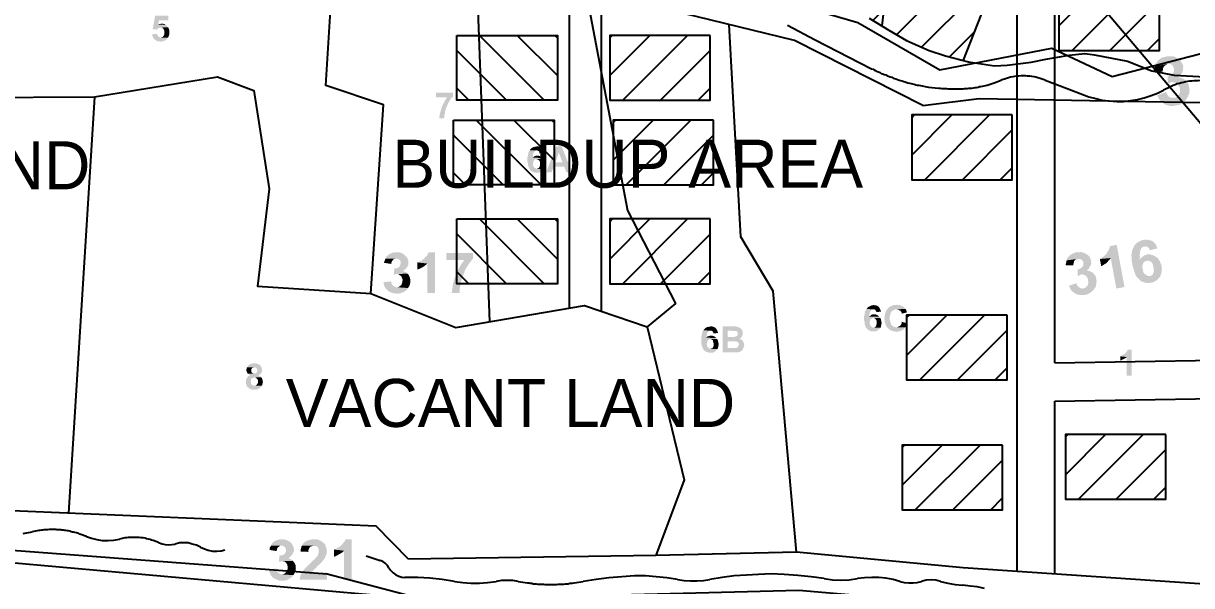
# Model space of a CAD drawing. Header units: metres. Extents: x 297 to 3998, y 336 to 1712.
# Drawn here: x 3058.2 to 3277.2, y 964.4 to 1069.8 of the extents above; entities that cross this region are included whole.
import ezdxf

# ---------------------------------------------------------------- set-up
doc = ezdxf.new("R2010")
doc.units = ezdxf.units.M
doc.header["$MEASUREMENT"] = 0
doc.styles.get("Standard").update_dxf_attribs({"font": 'CENSCBK.TTF'})
pattern_1 = [(45, (-2513.5867, 677.9554), (-3.535534, 3.535534), [])]

msp = doc.modelspace()

# ---------------------------------------------------------------- hatches: boundary and pattern name
h = msp.add_hatch()
h.set_pattern_fill('ANSI31', color=2, scale=40, style=0)
h.set_pattern_definition(pattern_1)
h.paths.add_polyline_path([(3224.513, 1115.322), (3208.656, 1134.082), (3213.048, 1072.665), (3213.814, 1072.32), (3216.753, 1070.795), (3219.13, 1069.319)])
h = msp.add_hatch()
h.set_pattern_fill('ANSI31', color=2, scale=40, style=0)
h.set_pattern_definition(pattern_1)
h.paths.add_polyline_path([(3239.17, 1097.982), (3224.513, 1115.322), (3219.13, 1069.319), (3220.421, 1068.517), (3223.733, 1066.568), (3228.015, 1064.699), (3231.057, 1063.685), (3234.343, 1062.871), (3240.452, 1078.41)])
h = msp.add_hatch()
h.set_pattern_fill('ANSI31', color=2, scale=40, angle=360, style=0)
h.set_pattern_definition([(45, (-2603.3025, 368.49), (-3.535534, 3.535534), [])])
h.paths.add_polyline_path([(3252.317, 1076.835), (3252.317, 1064.695), (3271.165, 1064.695), (3271.165, 1076.835)])
at = {"linetype": 'Continuous'}
for points in [[(3085.347, 1071.247), (3082.874, 1071.247), (3082.438, 1068.702), (3083.165, 1068.629), (3083.383, 1068.774), (3083.529, 1068.92), (3083.674, 1068.92), (3083.892, 1068.992), (3085.347, 1069.065), (3085.201, 1069.138), (3085.129, 1069.283), (3085.056, 1069.356), (3084.983, 1069.429), (3084.838, 1069.502), (3083.456, 1069.574), (3083.602, 1070.374), (3085.347, 1070.374)], [(3084.111, 1069.72), (3083.965, 1069.72), (3083.747, 1069.647), (3083.602, 1069.647), (3083.456, 1069.574), (3084.838, 1069.502), (3084.765, 1069.574), (3084.62, 1069.647), (3084.474, 1069.647), (3084.401, 1069.72), (3084.256, 1069.72)], [(3085.347, 1069.065), (3083.892, 1068.992), (3083.965, 1068.992), (3084.256, 1068.92), (3084.474, 1068.702), (3084.62, 1068.411), (3084.62, 1068.12), (3084.62, 1067.756), (3084.474, 1067.465), (3084.329, 1067.247), (3084.038, 1067.174), (3083.892, 1067.102), (3085.274, 1067.102), (3085.347, 1067.174), (3085.42, 1067.393), (3085.492, 1067.611), (3085.565, 1067.829), (3085.565, 1068.047), (3085.565, 1068.265), (3085.565, 1068.483), (3085.492, 1068.629), (3085.42, 1068.847), (3085.347, 1068.992)], [(3083.238, 1067.829), (3082.365, 1067.756), (3082.365, 1067.683), (3082.365, 1067.393), (3082.511, 1067.174), (3082.583, 1066.956), (3082.729, 1066.811), (3082.947, 1066.665), (3083.092, 1066.593), (3083.311, 1066.447), (3083.529, 1066.447), (3083.82, 1066.374), (3084.038, 1066.374), (3084.256, 1066.447), (3084.474, 1066.447), (3084.692, 1066.593), (3084.911, 1066.665), (3085.056, 1066.811), (3085.201, 1067.029), (3085.274, 1067.102), (3083.892, 1067.102), (3083.747, 1067.174), (3083.529, 1067.247), (3083.456, 1067.393), (3083.311, 1067.538), (3083.238, 1067.683)], [(3272.507, 1063.644), (3272.334, 1063.514), (3272.049, 1063.461), (3271.763, 1063.409), (3271.4, 1063.243), (3271.149, 1063), (3270.881, 1062.852), (3270.744, 1062.532), (3270.493, 1062.289), (3270.355, 1061.968), (3270.295, 1061.76), (3272.675, 1062.199), (3272.978, 1062.156), (3273.169, 1062.191), (3273.602, 1061.976), (3273.768, 1061.612), (3273.933, 1061.249), (3273.908, 1060.851), (3273.693, 1060.417), (3273.442, 1060.174), (3273.174, 1060.026), (3272.984, 1059.991), (3272.698, 1059.939), (3272.771, 1058.475), (3273.039, 1058.623), (3273.497, 1058.806), (3275.877, 1059.245), (3275.652, 1059.4), (3275.444, 1059.46), (3274.915, 1059.658), (3274.63, 1059.606), (3274.725, 1059.623), (3275.053, 1059.979), (3275.286, 1060.317), (3275.424, 1060.638), (3275.562, 1060.959), (3275.604, 1061.262), (3275.629, 1061.66), (3275.577, 1061.946), (3275.429, 1062.214), (3275.263, 1062.577), (3275.116, 1062.845), (3274.777, 1063.078), (3274.552, 1063.233), (3274.214, 1063.466), (3273.798, 1063.587), (3273.399, 1063.612), (3273.001, 1063.637), (3272.81, 1063.602)], [(3270.295, 1061.76), (3270.235, 1061.552), (3270.192, 1061.249), (3270.132, 1061.041), (3270.185, 1060.755), (3271.761, 1060.75), (3271.803, 1061.054), (3271.846, 1061.357), (3271.984, 1061.677), (3272.234, 1061.92), (3272.502, 1062.068), (3272.675, 1062.199)], [(3275.877, 1059.245), (3273.497, 1058.806), (3273.8, 1058.764), (3274.008, 1058.704), (3274.216, 1058.643), (3274.329, 1058.566), (3274.555, 1058.41), (3274.702, 1058.142), (3274.963, 1057.797), (3275.051, 1057.321), (3275.008, 1057.017), (3275.043, 1056.827), (3274.888, 1056.601), (3274.828, 1056.394), (3274.577, 1056.15), (3274.404, 1056.02), (3274.231, 1055.89), (3273.946, 1055.837), (3276.552, 1056.121), (3276.612, 1056.328), (3276.749, 1056.649), (3276.774, 1057.048), (3276.817, 1057.351), (3276.747, 1057.732), (3276.694, 1058.017), (3276.624, 1058.398), (3276.381, 1058.649), (3276.233, 1058.917), (3276.008, 1059.072)], [(3138.725, 1056.775), (3135.525, 1056.775), (3135.525, 1055.902), (3137.634, 1055.902), (3137.561, 1055.83), (3137.416, 1055.612), (3137.271, 1055.393), (3137.125, 1055.175), (3137.052, 1054.957), (3136.907, 1054.739), (3136.834, 1054.521), (3136.689, 1054.303), (3136.616, 1054.084), (3136.543, 1053.794), (3136.471, 1053.575), (3136.398, 1053.284), (3136.325, 1053.066), (3136.252, 1052.848), (3136.252, 1052.557), (3136.18, 1052.339), (3136.18, 1052.121), (3136.18, 1051.975), (3137.052, 1051.975), (3137.052, 1052.048), (3137.125, 1052.339), (3137.125, 1052.63), (3137.198, 1052.848), (3137.198, 1053.139), (3137.271, 1053.43), (3137.343, 1053.648), (3137.416, 1053.939), (3137.561, 1054.157), (3137.634, 1054.448), (3137.78, 1054.666), (3137.852, 1054.884), (3137.998, 1055.103), (3138.143, 1055.393), (3138.289, 1055.612), (3138.434, 1055.83), (3138.652, 1055.975), (3138.725, 1056.048)], [(3272.463, 1056.942), (3270.801, 1056.341), (3270.819, 1056.245), (3271.002, 1055.787), (3271.28, 1055.346), (3271.618, 1055.113), (3271.974, 1054.785), (3272.312, 1054.552), (3272.728, 1054.432), (3273.144, 1054.311), (3273.543, 1054.286), (3274.019, 1054.374), (3274.399, 1054.444), (3274.875, 1054.532), (3275.239, 1054.697), (3275.584, 1054.958), (3275.93, 1055.219), (3276.163, 1055.557), (3276.396, 1055.895), (3276.552, 1056.121), (3273.946, 1055.837), (3273.547, 1055.862), (3273.244, 1055.905), (3272.924, 1056.043), (3272.663, 1056.388), (3272.515, 1056.656)], [(3153.124, 1046.012), (3153.051, 1045.94), (3152.979, 1045.867), (3152.833, 1045.503), (3152.833, 1045.358), (3152.76, 1045.14), (3152.76, 1044.921), (3152.688, 1044.703), (3152.688, 1044.485), (3152.688, 1044.267), (3152.688, 1044.049), (3152.688, 1043.831), (3152.76, 1043.612), (3152.76, 1043.394), (3152.833, 1043.176), (3152.833, 1043.031), (3152.979, 1042.74), (3153.051, 1042.594), (3153.051, 1042.522), (3153.269, 1042.231), (3153.56, 1042.013), (3153.924, 1041.867), (3154.288, 1041.794), (3154.651, 1041.794), (3155.015, 1041.867), (3155.306, 1042.085), (3155.597, 1042.303), (3155.669, 1042.449), (3155.742, 1042.522), (3154.433, 1042.522), (3154.142, 1042.667), (3153.924, 1042.812), (3153.779, 1043.103), (3153.706, 1043.467), (3153.779, 1043.758), (3153.851, 1044.049), (3154.069, 1044.267), (3154.36, 1044.34), (3155.669, 1044.412), (3155.597, 1044.485), (3155.524, 1044.558), (3153.706, 1044.631), (3153.706, 1044.703), (3153.706, 1045.067), (3153.779, 1045.43), (3153.997, 1045.794), (3154.142, 1045.867), (3154.288, 1045.94), (3154.433, 1046.012)], [(3154.506, 1046.739), (3154.433, 1046.739), (3154.069, 1046.667), (3153.779, 1046.594), (3153.415, 1046.376), (3153.197, 1046.158), (3153.124, 1046.012), (3154.433, 1046.012), (3154.651, 1045.94), (3154.724, 1045.867), (3154.869, 1045.794), (3154.942, 1045.576), (3154.942, 1045.43), (3155.815, 1045.503), (3155.815, 1045.649), (3155.669, 1046.012), (3155.451, 1046.376), (3155.16, 1046.594), (3154.942, 1046.667), (3154.797, 1046.739), (3154.578, 1046.739)], [(3154.506, 1044.994), (3154.433, 1044.994), (3154.288, 1044.994), (3154.069, 1044.921), (3153.924, 1044.849), (3153.779, 1044.703), (3153.706, 1044.631), (3155.524, 1044.558), (3155.451, 1044.631), (3155.306, 1044.776), (3155.16, 1044.849), (3155.015, 1044.921), (3154.797, 1044.994), (3154.651, 1044.994)], [(3159.087, 1046.739), (3158.069, 1046.739), (3156.178, 1041.867), (3157.196, 1041.867), (3157.633, 1042.958), (3159.596, 1042.958), (3157.924, 1043.758), (3158.578, 1045.576)], [(3159.087, 1046.739), (3158.578, 1045.576), (3159.233, 1043.758), (3157.924, 1043.758), (3159.596, 1042.958), (3159.96, 1041.867), (3161.051, 1041.867)], [(3155.669, 1044.412), (3154.36, 1044.34), (3154.433, 1044.34), (3154.651, 1044.267), (3154.869, 1044.121), (3155.015, 1043.831), (3155.015, 1043.54), (3155.015, 1043.176), (3154.942, 1042.885), (3154.797, 1042.667), (3154.578, 1042.594), (3154.433, 1042.522), (3155.742, 1042.522), (3155.815, 1042.667), (3155.887, 1043.031), (3155.96, 1043.394), (3155.887, 1043.758), (3155.815, 1044.121), (3155.742, 1044.267)], [(3263.158, 1028.28), (3261.921, 1028.052), (3261.843, 1027.939), (3261.8, 1027.636), (3261.663, 1027.316), (3261.43, 1026.977), (3261.292, 1026.657), (3261.041, 1026.414), (3260.791, 1026.17), (3260.445, 1025.91), (3260.177, 1025.762), (3260.004, 1025.632), (3262.039, 1025.81), (3263.091, 1020.097), (3264.614, 1020.378)], [(3266.225, 1027.664), (3266.165, 1027.456), (3266.087, 1027.343), (3266.027, 1027.135), (3265.985, 1026.832), (3265.942, 1026.529), (3265.917, 1026.131), (3265.97, 1025.845), (3265.945, 1025.447), (3266.015, 1025.066), (3266.067, 1024.78), (3266.138, 1024.399), (3266.208, 1024.019), (3266.373, 1023.655), (3266.426, 1023.37), (3266.591, 1023.006), (3266.644, 1022.721), (3266.792, 1022.453), (3266.922, 1022.28), (3267.052, 1022.107), (3267.165, 1022.029), (3267.408, 1021.779), (3267.651, 1021.528), (3267.876, 1021.373), (3268.18, 1021.33), (3268.5, 1021.192), (3268.804, 1021.15), (3269.107, 1021.107), (3269.392, 1021.16), (3269.678, 1021.213), (3269.964, 1021.265), (3270.232, 1021.413), (3270.5, 1021.561), (3270.768, 1021.709), (3270.923, 1021.934), (3271.174, 1022.177), (3271.329, 1022.403), (3271.389, 1022.611), (3271.449, 1022.819), (3269.355, 1022.433), (3268.956, 1022.458), (3268.618, 1022.691), (3268.28, 1022.924), (3268.114, 1023.287), (3268.062, 1023.573), (3268.027, 1023.763), (3267.939, 1024.239), (3268.059, 1024.655), (3268.197, 1024.976), (3268.543, 1025.236), (3268.828, 1025.289), (3270.905, 1025.77), (3270.68, 1025.925), (3270.567, 1026.003), (3267.503, 1025.537), (3267.468, 1025.727), (3267.51, 1026.031), (3267.458, 1026.316), (3267.5, 1026.619), (3267.543, 1026.922), (3267.586, 1027.226), (3267.723, 1027.546), (3267.879, 1027.772), (3268.147, 1027.92), (3268.337, 1027.955)], [(3268.204, 1029.21), (3268.109, 1029.192), (3267.823, 1029.14), (3267.555, 1028.992), (3267.287, 1028.844), (3267.019, 1028.696), (3266.846, 1028.566), (3266.596, 1028.323), (3266.441, 1028.097), (3266.303, 1027.777), (3266.225, 1027.664), (3268.337, 1027.955), (3268.528, 1027.99), (3268.831, 1027.947), (3269.056, 1027.792), (3269.169, 1027.714), (3269.317, 1027.446), (3269.352, 1027.256), (3270.762, 1027.614), (3270.727, 1027.805), (3270.562, 1028.168), (3270.414, 1028.436), (3270.171, 1028.686), (3269.928, 1028.937), (3269.607, 1029.075), (3269.399, 1029.135), (3268.984, 1029.255), (3268.698, 1029.203), (3268.49, 1029.263)], [(3126.071, 1025.723), (3125.926, 1025.359), (3125.853, 1025.141), (3125.78, 1024.923), (3127.162, 1024.705), (3127.162, 1024.923), (3127.308, 1025.214), (3127.453, 1025.432), (3127.599, 1025.577), (3127.889, 1025.723), (3128.108, 1025.723)], [(3128.18, 1026.886), (3128.035, 1026.886), (3127.744, 1026.886), (3127.453, 1026.814), (3127.162, 1026.741), (3126.944, 1026.595), (3126.726, 1026.523), (3126.508, 1026.305), (3126.29, 1026.159), (3126.144, 1025.868), (3126.071, 1025.723), (3128.108, 1025.723), (3128.326, 1025.65), (3128.471, 1025.65), (3128.762, 1025.432), (3128.908, 1025.141), (3128.908, 1024.85), (3128.835, 1024.486), (3128.689, 1024.196), (3128.544, 1024.123), (3128.398, 1023.977), (3128.18, 1023.905), (3127.962, 1023.905), (3127.744, 1023.905), (3127.599, 1022.668), (3127.817, 1022.741), (3128.035, 1022.814), (3128.253, 1022.814), (3130.217, 1022.887), (3130.071, 1023.032), (3129.707, 1023.25), (3129.489, 1023.323), (3129.271, 1023.323), (3129.344, 1023.396), (3129.635, 1023.614), (3129.926, 1023.832), (3130.071, 1024.05), (3130.217, 1024.268), (3130.362, 1024.559), (3130.362, 1024.85), (3130.362, 1025.068), (3130.362, 1025.359), (3130.217, 1025.65), (3130.144, 1025.868), (3129.926, 1026.086), (3129.707, 1026.305), (3129.489, 1026.523), (3129.198, 1026.668), (3128.908, 1026.814), (3128.617, 1026.886), (3128.326, 1026.886)], [(3135.38, 1026.886), (3134.144, 1026.886), (3134.144, 1026.814), (3133.998, 1026.523), (3133.853, 1026.232), (3133.562, 1026.014), (3133.344, 1025.723), (3133.053, 1025.505), (3132.762, 1025.286), (3132.471, 1025.141), (3132.18, 1025.068), (3132.035, 1024.996), (3133.925, 1024.777), (3133.925, 1019.25), (3135.38, 1019.25)], [(3142.507, 1026.741), (3137.489, 1026.741), (3137.489, 1025.432), (3140.834, 1025.432), (3140.689, 1025.214), (3140.47, 1024.923), (3140.252, 1024.632), (3140.034, 1024.268), (3139.889, 1023.905), (3139.67, 1023.614), (3139.525, 1023.25), (3139.38, 1022.887), (3139.234, 1022.523), (3139.089, 1022.159), (3138.943, 1021.796), (3138.87, 1021.432), (3138.725, 1020.996), (3138.652, 1020.632), (3138.652, 1020.269), (3138.58, 1019.905), (3138.507, 1019.469), (3138.507, 1019.25), (3139.961, 1019.25), (3139.961, 1019.469), (3139.961, 1019.832), (3140.034, 1020.269), (3140.107, 1020.705), (3140.179, 1021.069), (3140.252, 1021.505), (3140.398, 1021.941), (3140.543, 1022.305), (3140.689, 1022.741), (3140.834, 1023.105), (3140.979, 1023.541), (3141.198, 1023.905), (3141.416, 1024.268), (3141.634, 1024.632), (3141.852, 1024.923), (3142.143, 1025.286), (3142.361, 1025.577), (3142.507, 1025.723)], [(3253.753, 1025.366), (3253.71, 1025.063), (3253.59, 1024.647), (3253.625, 1024.456), (3255.011, 1024.416), (3255.053, 1024.72), (3255.113, 1024.927), (3255.156, 1025.231), (3255.407, 1025.474), (3255.579, 1025.604), (3255.865, 1025.657)], [(3255.637, 1026.894), (3255.542, 1026.877), (3255.256, 1026.824), (3254.988, 1026.676), (3254.72, 1026.528), (3254.452, 1026.381), (3254.279, 1026.25), (3254.124, 1026.025), (3253.873, 1025.782), (3253.831, 1025.479), (3253.753, 1025.366), (3255.865, 1025.657), (3256.263, 1025.632), (3256.584, 1025.494), (3256.827, 1025.243), (3256.897, 1024.862), (3256.872, 1024.464), (3256.735, 1024.143), (3256.389, 1023.883), (3256.025, 1023.717), (3255.835, 1023.682), (3255.873, 1022.41), (3255.968, 1022.427), (3256.141, 1022.557), (3256.314, 1022.688), (3256.504, 1022.723), (3258.599, 1023.109), (3258.165, 1023.324), (3257.957, 1023.384), (3257.541, 1023.504), (3257.714, 1023.635), (3257.965, 1023.878), (3258.102, 1024.199), (3258.258, 1024.424), (3258.396, 1024.745), (3258.343, 1025.03), (3258.386, 1025.334), (3258.255, 1025.506), (3258.203, 1025.792), (3258.055, 1026.06), (3257.812, 1026.311), (3257.586, 1026.466), (3257.361, 1026.621), (3257.04, 1026.759), (3256.719, 1026.897), (3256.416, 1026.939), (3256.131, 1026.887), (3255.923, 1026.947)], [(3260.004, 1025.632), (3260.25, 1024.299), (3260.345, 1024.316), (3260.786, 1024.595), (3261.227, 1024.873), (3261.555, 1025.228), (3261.883, 1025.584), (3262.039, 1025.81)], [(3268.808, 1026.467), (3268.713, 1026.449), (3268.35, 1026.284), (3268.082, 1026.136), (3267.909, 1026.005), (3267.658, 1025.762), (3267.503, 1025.537), (3270.567, 1026.003), (3270.229, 1026.236), (3270.021, 1026.296), (3269.908, 1026.374), (3269.605, 1026.416), (3269.492, 1026.494), (3268.999, 1026.502)], [(3270.905, 1025.77), (3268.828, 1025.289), (3269.019, 1025.324), (3269.227, 1025.264), (3269.547, 1025.126), (3269.79, 1024.876), (3269.938, 1024.608), (3269.991, 1024.322), (3270.061, 1023.941), (3270.131, 1023.56), (3270.089, 1023.257), (3269.968, 1022.841), (3269.813, 1022.616), (3269.545, 1022.468), (3269.355, 1022.433), (3271.449, 1022.819), (3271.527, 1022.931), (3271.569, 1023.235), (3271.595, 1023.633), (3271.637, 1023.936), (3271.584, 1024.222), (3271.514, 1024.603), (3271.366, 1024.871), (3271.314, 1025.156), (3271.071, 1025.407), (3271.036, 1025.597)], [(3130.217, 1022.887), (3128.253, 1022.814), (3128.398, 1022.814), (3128.617, 1022.741), (3128.762, 1022.596), (3129.053, 1022.378), (3129.126, 1022.159), (3129.198, 1022.014), (3129.271, 1021.796), (3129.271, 1021.578), (3129.198, 1021.359), (3129.198, 1021.214), (3129.126, 1020.996), (3129.053, 1020.778), (3128.762, 1020.559), (3128.617, 1020.414), (3128.398, 1020.341), (3128.18, 1020.341), (3130.289, 1020.196), (3130.435, 1020.414), (3130.58, 1020.632), (3130.653, 1020.923), (3130.726, 1021.214), (3130.726, 1021.505), (3130.726, 1021.796), (3130.653, 1022.087), (3130.58, 1022.305), (3130.435, 1022.596), (3130.362, 1022.741)], [(3132.035, 1024.996), (3132.035, 1023.614), (3132.107, 1023.687), (3132.325, 1023.759), (3132.544, 1023.832), (3132.762, 1023.977), (3132.98, 1024.05), (3133.198, 1024.196), (3133.416, 1024.341), (3133.562, 1024.486), (3133.78, 1024.632), (3133.925, 1024.777)], [(3258.599, 1023.109), (3256.504, 1022.723), (3256.694, 1022.758), (3257.11, 1022.638), (3257.449, 1022.405), (3257.709, 1022.059), (3257.779, 1021.678), (3257.867, 1021.202), (3257.747, 1020.786), (3257.514, 1020.448), (3257.168, 1020.187), (3256.978, 1020.152), (3259.203, 1020.365), (3259.263, 1020.573), (3259.305, 1020.876), (3259.348, 1021.18), (3259.39, 1021.483), (3259.338, 1021.768), (3259.285, 1022.054), (3259.233, 1022.34), (3259.085, 1022.608), (3258.842, 1022.858), (3258.711, 1023.031)], [(3127.089, 1021.432), (3125.708, 1021.287), (3125.708, 1021.141), (3125.78, 1020.778), (3125.926, 1020.414), (3126.144, 1020.123), (3126.362, 1019.832), (3126.653, 1019.614), (3126.944, 1019.396), (3127.308, 1019.323), (3127.599, 1019.178), (3127.962, 1019.178), (3128.326, 1019.105), (3128.689, 1019.178), (3128.98, 1019.25), (3129.344, 1019.396), (3129.635, 1019.541), (3129.926, 1019.76), (3130.217, 1020.05), (3130.289, 1020.196), (3128.18, 1020.341), (3127.889, 1020.414), (3127.599, 1020.559), (3127.38, 1020.778), (3127.235, 1020.996), (3127.162, 1021.214)], [(3255.625, 1021.084), (3254.232, 1020.631), (3254.249, 1020.535), (3254.415, 1020.172), (3254.58, 1019.809), (3254.823, 1019.558), (3255.161, 1019.325), (3255.5, 1019.092), (3255.82, 1018.954), (3256.123, 1018.912), (3256.522, 1018.887), (3256.92, 1018.862), (3257.301, 1018.932), (3257.682, 1019.002), (3257.95, 1019.15), (3258.296, 1019.411), (3258.564, 1019.558), (3258.892, 1019.914), (3259.03, 1020.235), (3259.203, 1020.365), (3256.978, 1020.152), (3256.597, 1020.082), (3256.276, 1020.22), (3256.051, 1020.375), (3255.808, 1020.626), (3255.66, 1020.894)], [(3217.629, 1016.996), (3217.556, 1016.996), (3217.192, 1016.923), (3216.901, 1016.778), (3216.538, 1016.632), (3216.32, 1016.342), (3216.247, 1016.269), (3217.556, 1016.196), (3217.701, 1016.196), (3217.847, 1016.123), (3217.992, 1015.978), (3218.065, 1015.832), (3218.065, 1015.687), (3218.938, 1015.76), (3218.938, 1015.905), (3218.792, 1016.269), (3218.574, 1016.632), (3218.283, 1016.851), (3218.065, 1016.923), (3217.92, 1016.923), (3217.701, 1016.996)], [(3221.919, 1017.069), (3221.774, 1016.996), (3221.628, 1016.996), (3221.265, 1016.996), (3221.047, 1016.851), (3220.756, 1016.778), (3220.538, 1016.632), (3220.319, 1016.487), (3220.174, 1016.269), (3220.028, 1016.051), (3219.883, 1015.832), (3219.81, 1015.542), (3219.738, 1015.323), (3219.665, 1015.033), (3219.665, 1014.742), (3219.592, 1014.523), (3219.665, 1014.233), (3219.665, 1013.942), (3219.738, 1013.651), (3219.738, 1013.505), (3219.81, 1013.433), (3219.883, 1013.142), (3220.028, 1012.924), (3220.247, 1012.705), (3220.392, 1012.56), (3220.61, 1012.342), (3220.828, 1012.269), (3221.119, 1012.124), (3221.41, 1012.051), (3221.628, 1012.051), (3221.919, 1011.978), (3222.21, 1012.051), (3222.428, 1012.051), (3222.719, 1012.196), (3222.937, 1012.269), (3223.156, 1012.415), (3223.374, 1012.633), (3223.446, 1012.705), (3223.519, 1012.851), (3221.847, 1012.851), (3221.774, 1012.851), (3221.483, 1012.924), (3221.265, 1012.996), (3221.047, 1013.142), (3220.901, 1013.287), (3220.828, 1013.505), (3220.756, 1013.724), (3220.683, 1013.942), (3220.61, 1014.233), (3220.61, 1014.596), (3220.61, 1014.814), (3220.683, 1015.105), (3220.756, 1015.396), (3220.828, 1015.614), (3220.974, 1015.832), (3221.192, 1015.978), (3221.41, 1016.123), (3221.701, 1016.196), (3221.847, 1016.196), (3223.592, 1016.269), (3223.519, 1016.342), (3223.446, 1016.414), (3223.301, 1016.487), (3223.301, 1016.56), (3223.228, 1016.632), (3223.01, 1016.778), (3222.719, 1016.923), (3222.501, 1016.996), (3222.21, 1016.996), (3222.065, 1016.996)], [(3216.247, 1016.269), (3216.174, 1016.196), (3216.101, 1016.051), (3215.956, 1015.76), (3215.956, 1015.614), (3215.883, 1015.396), (3215.883, 1015.178), (3215.811, 1014.96), (3215.811, 1014.742), (3215.811, 1014.523), (3215.811, 1014.305), (3215.811, 1014.087), (3215.883, 1013.869), (3215.883, 1013.651), (3215.883, 1013.433), (3215.956, 1013.287), (3216.101, 1012.924), (3216.101, 1012.851), (3216.174, 1012.778), (3216.392, 1012.487), (3216.683, 1012.269), (3217.047, 1012.124), (3217.41, 1012.051), (3217.774, 1012.051), (3218.138, 1012.124), (3218.429, 1012.342), (3218.719, 1012.56), (3218.792, 1012.633), (3218.865, 1012.778), (3217.556, 1012.778), (3217.265, 1012.851), (3217.047, 1013.069), (3216.901, 1013.36), (3216.829, 1013.651), (3216.901, 1014.014), (3216.974, 1014.305), (3217.192, 1014.451), (3217.483, 1014.596), (3218.792, 1014.596), (3218.719, 1014.742), (3218.647, 1014.814), (3216.756, 1014.814), (3216.756, 1014.96), (3216.829, 1015.323), (3216.901, 1015.687), (3217.12, 1015.978), (3217.265, 1016.123), (3217.41, 1016.196), (3217.556, 1016.196)], [(3217.629, 1015.251), (3217.556, 1015.251), (3217.41, 1015.251), (3217.192, 1015.178), (3217.047, 1015.033), (3216.901, 1014.96), (3216.756, 1014.814), (3218.647, 1014.814), (3218.574, 1014.887), (3218.429, 1015.033), (3218.283, 1015.105), (3218.138, 1015.178), (3217.92, 1015.251), (3217.774, 1015.251)], [(3218.792, 1014.596), (3217.483, 1014.596), (3217.556, 1014.596), (3217.774, 1014.523), (3217.992, 1014.305), (3218.138, 1014.087), (3218.138, 1013.724), (3218.138, 1013.433), (3218.065, 1013.142), (3217.92, 1012.924), (3217.701, 1012.778), (3217.556, 1012.778), (3218.865, 1012.778), (3218.938, 1012.851), (3219.01, 1013.287), (3219.083, 1013.651), (3219.01, 1014.014), (3218.938, 1014.378), (3218.865, 1014.523)], [(3223.592, 1016.269), (3221.847, 1016.196), (3221.919, 1016.196), (3222.21, 1016.123), (3222.501, 1015.978), (3222.719, 1015.832), (3222.865, 1015.542), (3222.865, 1015.396), (3223.81, 1015.614), (3223.81, 1015.76), (3223.665, 1016.123)], [(3185.704, 1012.269), (3185.631, 1012.196), (3185.558, 1012.124), (3185.413, 1011.76), (3185.413, 1011.615), (3185.34, 1011.396), (3185.34, 1011.178), (3185.267, 1010.96), (3185.267, 1010.742), (3185.267, 1010.524), (3185.267, 1010.306), (3185.267, 1010.087), (3185.267, 1009.869), (3185.34, 1009.651), (3185.34, 1009.433), (3185.413, 1009.287), (3185.558, 1008.924), (3185.558, 1008.851), (3185.631, 1008.778), (3185.849, 1008.488), (3186.14, 1008.269), (3186.504, 1008.124), (3186.867, 1008.051), (3187.231, 1008.051), (3187.594, 1008.124), (3187.885, 1008.342), (3188.176, 1008.56), (3188.249, 1008.706), (3188.322, 1008.778), (3187.013, 1008.778), (3186.722, 1008.924), (3186.504, 1009.069), (3186.358, 1009.36), (3186.285, 1009.724), (3186.358, 1010.015), (3186.431, 1010.306), (3186.649, 1010.524), (3186.94, 1010.596), (3188.249, 1010.669), (3188.176, 1010.742), (3188.103, 1010.815), (3186.213, 1010.887), (3186.213, 1010.96), (3186.285, 1011.324), (3186.358, 1011.687), (3186.576, 1012.051), (3186.649, 1012.124), (3186.867, 1012.196), (3187.013, 1012.196)], [(3187.085, 1012.996), (3187.013, 1012.996), (3186.649, 1012.924), (3186.285, 1012.851), (3185.994, 1012.633), (3185.776, 1012.415), (3185.704, 1012.269), (3187.013, 1012.196), (3187.158, 1012.196), (3187.303, 1012.124), (3187.376, 1012.051), (3187.522, 1011.833), (3187.522, 1011.687), (3188.394, 1011.76), (3188.394, 1011.905), (3188.249, 1012.269), (3188.031, 1012.633), (3187.74, 1012.851), (3187.522, 1012.924), (3187.303, 1012.996), (3187.158, 1012.996)], [(3191.158, 1012.996), (3189.267, 1012.996), (3189.267, 1008.124), (3190.867, 1008.124), (3191.158, 1008.124), (3191.521, 1008.124), (3191.812, 1008.124), (3192.103, 1008.124), (3192.394, 1008.197), (3192.685, 1008.342), (3192.903, 1008.488), (3193.121, 1008.778), (3193.121, 1008.851), (3190.212, 1008.924), (3190.212, 1010.233), (3191.012, 1010.233), (3193.049, 1010.233), (3193.049, 1010.306), (3192.976, 1010.378), (3192.903, 1010.451), (3192.758, 1010.524), (3192.685, 1010.596), (3192.539, 1010.669), (3192.394, 1010.742), (3192.539, 1010.742), (3192.758, 1010.887), (3192.83, 1011.033), (3190.212, 1011.033), (3190.212, 1012.196), (3190.794, 1012.196), (3192.976, 1012.196), (3192.903, 1012.342), (3192.467, 1012.778), (3192.321, 1012.851), (3192.176, 1012.851), (3192.03, 1012.924), (3191.885, 1012.924), (3191.812, 1012.996), (3191.376, 1012.996)], [(3192.976, 1012.196), (3190.794, 1012.196), (3191.012, 1012.196), (3191.376, 1012.124), (3191.594, 1012.124), (3191.812, 1012.124), (3191.958, 1012.051), (3192.103, 1011.905), (3192.103, 1011.76), (3192.103, 1011.615), (3192.103, 1011.396), (3192.03, 1011.251), (3191.74, 1011.106), (3191.449, 1011.033), (3191.085, 1011.033), (3190.212, 1011.033), (3192.83, 1011.033), (3192.903, 1011.106), (3192.976, 1011.324), (3193.049, 1011.542), (3193.049, 1011.76), (3193.049, 1011.978), (3193.049, 1012.051)], [(3222.865, 1013.869), (3222.865, 1013.796), (3222.792, 1013.433), (3222.574, 1013.142), (3222.283, 1012.996), (3221.992, 1012.851), (3221.847, 1012.851), (3223.519, 1012.851), (3223.592, 1012.924), (3223.665, 1013.069), (3223.81, 1013.433), (3223.883, 1013.578)], [(3187.085, 1011.251), (3187.013, 1011.251), (3186.867, 1011.251), (3186.649, 1011.178), (3186.431, 1011.106), (3186.285, 1010.96), (3186.213, 1010.887), (3188.103, 1010.815), (3188.031, 1010.887), (3187.885, 1011.033), (3187.74, 1011.106), (3187.594, 1011.178), (3187.376, 1011.251), (3187.231, 1011.251)], [(3188.249, 1010.669), (3186.94, 1010.596), (3187.231, 1010.524), (3187.449, 1010.378), (3187.522, 1010.087), (3187.594, 1009.797), (3187.594, 1009.433), (3187.522, 1009.142), (3187.376, 1008.924), (3187.158, 1008.851), (3187.013, 1008.778), (3188.322, 1008.778), (3188.394, 1008.924), (3188.467, 1009.287), (3188.54, 1009.651), (3188.467, 1010.015), (3188.394, 1010.378), (3188.322, 1010.524)], [(3193.049, 1010.233), (3191.012, 1010.233), (3191.303, 1010.233), (3191.594, 1010.233), (3191.885, 1010.16), (3192.176, 1010.015), (3192.321, 1009.724), (3192.321, 1009.578), (3192.321, 1009.506), (3192.249, 1009.36), (3192.176, 1009.215), (3191.958, 1008.997), (3191.667, 1008.924), (3191.376, 1008.924), (3190.212, 1008.924), (3193.121, 1008.851), (3193.194, 1008.997), (3193.267, 1009.215), (3193.339, 1009.506), (3193.267, 1009.797), (3193.194, 1010.015), (3193.121, 1010.16)], [(3265.989, 1008.633), (3265.189, 1008.633), (3265.189, 1008.56), (3265.116, 1008.415), (3264.971, 1008.197), (3264.825, 1008.051), (3264.68, 1007.906), (3264.535, 1007.76), (3264.316, 1007.688), (3264.171, 1007.542), (3263.953, 1007.469), (3263.807, 1007.397), (3265.044, 1007.251), (3265.044, 1003.761), (3265.989, 1003.761)], [(3101.491, 1006.088), (3101.346, 1006.088), (3100.982, 1006.015), (3100.691, 1005.942), (3100.4, 1005.724), (3100.182, 1005.433), (3100.109, 1005.36), (3101.491, 1005.36), (3101.709, 1005.288), (3101.928, 1005.142), (3102, 1004.997), (3102.073, 1004.779), (3102, 1004.561), (3101.928, 1004.342), (3101.709, 1004.197), (3101.491, 1004.197), (3100.255, 1004.124), (3100.328, 1004.051), (3100.473, 1003.979), (3100.546, 1003.906), (3100.691, 1003.833), (3100.546, 1003.761), (3100.4, 1003.688), (3100.182, 1003.47), (3100.037, 1003.252), (3099.964, 1003.033), (3099.891, 1002.742), (3099.891, 1002.452), (3099.964, 1002.161), (3100.037, 1001.87), (3100.182, 1001.652), (3100.328, 1001.579), (3100.4, 1001.506), (3100.619, 1001.288), (3100.909, 1001.215), (3101.2, 1001.143), (3101.491, 1001.143), (3101.782, 1001.143), (3102.073, 1001.215), (3102.291, 1001.288), (3102.582, 1001.506), (3102.655, 1001.579), (3102.8, 1001.724), (3102.873, 1001.87), (3101.491, 1001.87), (3101.2, 1001.943), (3100.982, 1002.088), (3100.837, 1002.306), (3100.837, 1002.524), (3100.837, 1002.67), (3100.837, 1002.961), (3100.909, 1003.179), (3101.128, 1003.324), (3101.346, 1003.397), (3101.491, 1003.47), (3102.8, 1003.47), (3102.727, 1003.542), (3102.655, 1003.615), (3102.509, 1003.688), (3102.364, 1003.761), (3102.218, 1003.833), (3102.364, 1003.906), (3102.509, 1003.979), (3102.655, 1004.124), (3102.873, 1004.415), (3102.946, 1004.779), (3102.873, 1005.142), (3102.727, 1005.506), (3102.509, 1005.797), (3102.146, 1005.942), (3102, 1006.015), (3101.782, 1006.088), (3101.637, 1006.088)], [(3100.109, 1005.36), (3100.037, 1005.215), (3100.037, 1004.997), (3099.964, 1004.779), (3100.037, 1004.561), (3100.109, 1004.342), (3100.182, 1004.27), (3100.255, 1004.124), (3101.491, 1004.197), (3101.418, 1004.197), (3101.2, 1004.27), (3100.982, 1004.342), (3100.909, 1004.561), (3100.909, 1004.779), (3100.909, 1004.924), (3100.982, 1005.142), (3101.128, 1005.288), (3101.346, 1005.288), (3101.491, 1005.36)], [(3263.807, 1007.397), (3263.807, 1006.597), (3263.88, 1006.597), (3264.171, 1006.742), (3264.462, 1006.888), (3264.753, 1007.033), (3264.971, 1007.179), (3265.044, 1007.251)], [(3102.8, 1003.47), (3101.491, 1003.47), (3101.782, 1003.397), (3102, 1003.179), (3102.146, 1002.961), (3102.146, 1002.67), (3102.146, 1002.379), (3102, 1002.161), (3101.855, 1002.015), (3101.637, 1001.87), (3101.491, 1001.87), (3102.873, 1001.87), (3102.946, 1001.943), (3103.018, 1002.306), (3103.091, 1002.597), (3103.018, 1002.961), (3102.946, 1003.252), (3102.873, 1003.324)], [(3106.654, 973.072), (3106.509, 973.072), (3106.218, 973.072), (3105.927, 972.999), (3105.709, 972.926), (3105.491, 972.854), (3105.2, 972.708), (3105.055, 972.563), (3104.836, 972.345), (3104.691, 972.126), (3104.618, 971.908), (3106.582, 971.908), (3106.8, 971.908), (3106.945, 971.836), (3107.236, 971.617), (3107.382, 971.326), (3107.454, 971.036), (3107.382, 970.672), (3107.164, 970.381), (3107.018, 970.308), (3106.873, 970.163), (3106.727, 970.09), (3106.436, 970.09), (3106.218, 970.09), (3106.073, 968.927), (3106.145, 968.927), (3106.364, 968.927), (3106.582, 968.999), (3106.727, 968.999), (3108.691, 969.072), (3108.545, 969.218), (3108.4, 969.29), (3108.182, 969.436), (3108.036, 969.508), (3107.818, 969.581), (3107.891, 969.581), (3108.182, 969.799), (3108.4, 970.017), (3108.618, 970.236), (3108.763, 970.527), (3108.836, 970.745), (3108.909, 971.036), (3108.909, 971.326), (3108.836, 971.545), (3108.763, 971.836), (3108.618, 972.054), (3108.473, 972.345), (3108.254, 972.563), (3108.036, 972.708), (3107.745, 972.854), (3107.454, 972.999), (3107.091, 973.072), (3106.873, 973.072)], [(3112.618, 973.072), (3112.472, 973.072), (3112.181, 973.072), (3111.891, 972.999), (3111.6, 972.926), (3111.381, 972.854), (3111.091, 972.708), (3110.872, 972.49), (3110.654, 972.345), (3110.509, 972.126), (3110.436, 971.908), (3112.618, 971.908), (3112.909, 971.836), (3113.2, 971.763), (3113.418, 971.545), (3113.49, 971.326), (3113.563, 971.036), (3113.563, 970.745), (3113.49, 970.454), (3113.418, 970.163), (3113.272, 969.945), (3113.054, 969.727), (3112.836, 969.436), (3112.618, 969.218), (3112.327, 968.999), (3112.109, 968.708), (3111.818, 968.49), (3111.6, 968.272), (3111.309, 967.981), (3111.091, 967.763), (3110.872, 967.545), (3110.654, 967.254), (3110.509, 966.963), (3110.291, 966.672), (3110.145, 966.381), (3110.072, 966.018), (3110, 965.654), (3109.927, 965.509), (3115.09, 965.509), (3115.09, 966.818), (3112.181, 966.818), (3112.181, 966.89), (3112.327, 967.036), (3112.472, 967.181), (3112.618, 967.399), (3112.763, 967.545), (3112.981, 967.69), (3113.127, 967.836), (3113.272, 968.054), (3113.49, 968.199), (3113.636, 968.345), (3113.854, 968.563), (3113.999, 968.708), (3114.145, 968.854), (3114.29, 969.072), (3114.436, 969.218), (3114.581, 969.436), (3114.727, 969.654), (3114.799, 969.872), (3114.872, 970.017), (3114.945, 970.163), (3115.018, 970.381), (3115.018, 970.672), (3115.09, 970.89), (3115.018, 971.108), (3115.018, 971.326), (3114.945, 971.545), (3114.872, 971.763), (3114.799, 971.981), (3114.727, 972.199), (3114.581, 972.345), (3114.363, 972.49), (3114.218, 972.635), (3113.999, 972.781), (3113.781, 972.854), (3113.563, 972.999), (3113.345, 973.072), (3113.127, 973.072), (3112.909, 973.072)], [(3119.745, 973.072), (3118.581, 973.072), (3118.508, 972.999), (3118.436, 972.708), (3118.217, 972.49), (3117.999, 972.199), (3117.708, 971.908), (3117.417, 971.69), (3117.127, 971.545), (3116.836, 971.326), (3116.545, 971.254), (3116.399, 971.181), (3118.29, 970.963), (3118.29, 965.509), (3119.745, 965.509)], [(3104.618, 971.908), (3104.4, 971.545), (3104.327, 971.326), (3104.327, 971.108), (3105.636, 970.89), (3105.709, 971.108), (3105.782, 971.399), (3105.927, 971.617), (3106.145, 971.763), (3106.364, 971.908), (3106.582, 971.908)], [(3110.436, 971.908), (3110.291, 971.763), (3110.291, 971.545), (3110.218, 971.326), (3110.145, 971.108), (3110.145, 970.817), (3111.6, 970.745), (3111.6, 970.89), (3111.672, 971.254), (3111.818, 971.545), (3112.036, 971.763), (3112.4, 971.836), (3112.618, 971.908)], [(3116.399, 971.181), (3116.399, 969.872), (3116.545, 969.872), (3116.763, 969.945), (3116.981, 970.09), (3117.199, 970.163), (3117.345, 970.308), (3117.563, 970.381), (3117.781, 970.527), (3117.999, 970.672), (3118.145, 970.817), (3118.29, 970.963)], [(3176.759, 970.236), (3176.759, 969.945), (3203.157, 970.817)], [(3176.759, 969.945), (3203.157, 970.817), (3203.084, 970.527)], [(3108.691, 969.072), (3106.727, 968.999), (3106.945, 968.999), (3107.164, 968.927), (3107.309, 968.854), (3107.527, 968.563), (3107.673, 968.345), (3107.673, 968.199), (3107.745, 967.981), (3107.745, 967.763), (3107.745, 967.545), (3107.673, 967.399), (3107.6, 967.181), (3107.527, 967.036), (3107.236, 966.745), (3107.091, 966.6), (3106.873, 966.6), (3106.654, 966.527), (3108.836, 966.381), (3108.909, 966.6), (3109.054, 966.818), (3109.2, 967.109), (3109.2, 967.399), (3109.273, 967.69), (3109.2, 967.981), (3109.2, 968.272), (3109.054, 968.563), (3108.982, 968.781), (3108.836, 968.927)], [(3105.636, 967.618), (3104.182, 967.472), (3104.182, 967.327), (3104.327, 966.963), (3104.473, 966.6), (3104.618, 966.309), (3104.909, 966.018), (3105.127, 965.8), (3105.491, 965.654), (3105.782, 965.509), (3106.145, 965.363), (3106.436, 965.363), (3106.8, 965.363), (3107.164, 965.363), (3107.527, 965.436), (3107.818, 965.581), (3108.182, 965.8), (3108.473, 966.018), (3108.691, 966.236), (3108.836, 966.381), (3106.654, 966.527), (3106.364, 966.6), (3106.073, 966.745), (3105.855, 966.963), (3105.709, 967.254), (3105.636, 967.472)]]:
    msp.add_hatch(color=0, dxfattribs=at).paths.add_polyline_path(points)
h = msp.add_hatch()
h.set_pattern_fill('ANSI31', color=2, scale=40, angle=360, style=0)
h.set_pattern_definition([(135, (9013.925, 359.188), (3.535534, 3.535534), [])])
h.paths.add_polyline_path([(3139.457, 1067.533), (3139.457, 1055.393), (3158.305, 1055.393), (3158.305, 1067.533)])
h = msp.add_hatch()
h.set_pattern_fill('ANSI31', color=2, scale=40, angle=360, style=0)
h.set_pattern_definition([(45, (-2687.514, 359.188), (-3.535534, 3.535534), [])])
h.paths.add_polyline_path([(3168.106, 1067.533), (3168.106, 1055.393), (3186.954, 1055.393), (3186.954, 1067.533)])
h = msp.add_hatch()
h.set_pattern_fill('ANSI31', color=2, scale=40, angle=360, style=0)
h.set_pattern_definition([(135, (9013.3043, 343.325), (3.535534, 3.535534), [])])
h.paths.add_polyline_path([(3138.837, 1051.67), (3138.837, 1039.53), (3157.684, 1039.53), (3157.684, 1051.67)])
h = msp.add_hatch()
h.set_pattern_fill('ANSI31', color=2, scale=40, angle=360, style=0)
h.set_pattern_definition([(45, (-2686.8933, 343.325), (-3.535534, 3.535534), [])])
h.paths.add_polyline_path([(3168.727, 1051.67), (3168.727, 1039.53), (3187.575, 1039.53), (3187.575, 1051.67)])
h = msp.add_hatch()
h.set_pattern_fill('ANSI31', color=2, scale=40, angle=360, style=0)
h.set_pattern_definition([(45, (-2630.8936, 344.2946), (-3.535534, 3.535534), [])])
h.paths.add_polyline_path([(3224.726, 1052.639), (3224.726, 1040.499), (3243.574, 1040.499), (3243.574, 1052.639)])
h = msp.add_hatch()
h.set_pattern_fill('ANSI31', color=2, scale=40, angle=360, style=0)
h.set_pattern_definition([(135, (9013.925, 324.798), (3.535534, 3.535534), [])])
h.paths.add_polyline_path([(3139.457, 1033.143), (3139.457, 1021.003), (3158.305, 1021.003), (3158.305, 1033.143)])
h = msp.add_hatch()
h.set_pattern_fill('ANSI31', color=2, scale=40, angle=360, style=0)
h.set_pattern_definition([(45, (-2687.514, 324.798), (-3.535534, 3.535534), [])])
h.paths.add_polyline_path([(3168.106, 1033.143), (3168.106, 1021.003), (3186.954, 1021.003), (3186.954, 1033.143)])
h = msp.add_hatch()
h.set_pattern_fill('ANSI31', color=2, scale=40, angle=360, style=0)
h.set_pattern_definition([(45, (-2631.8445, 306.768), (-3.535534, 3.535534), [])])
h.paths.add_polyline_path([(3223.775, 1015.113), (3223.775, 1002.973), (3242.623, 1002.973), (3242.623, 1015.113)])
h = msp.add_hatch()
h.set_pattern_fill('ANSI31', color=2, scale=40, angle=360, style=0)
h.set_pattern_definition([(45, (-2602.0777, 284.4007), (-3.535534, 3.535534), [])])
h.paths.add_polyline_path([(3253.542, 992.745), (3253.542, 980.605), (3272.39, 980.605), (3272.39, 992.745)])
h = msp.add_hatch()
h.set_pattern_fill('ANSI31', color=2, scale=40, angle=360, style=0)
h.set_pattern_definition([(45, (-2632.695, 282.419), (-3.535534, 3.535534), [])])
h.paths.add_polyline_path([(3222.925, 990.763), (3222.925, 978.623), (3241.773, 978.623), (3241.773, 990.763)])

# ---------------------------------------------------------------- linework, layer by layer
at = {"color": 1, "linetype": 'ByBlock'}
msp.add_line((3321.87, 1000.143), (2990.766, 1391.857), dxfattribs=at)
at = {"color": 2}
for p, q in [((3166.48, 1161.321), (3166.48, 1015.87)), ((3160.48, 1158.767), (3160.48, 1016.426)), ((3244.527, 967.045), (3244.527, 1152.428)), ((3251.527, 1006.174), (3251.527, 1151.684)), ((3226.817, 1054.379), (3237.353, 1055.69)), ((3237.353, 1055.69), (3288.59, 1054.773)), ((3251.527, 966.552), (3251.527, 998.973))]:
    msp.add_line(p, q, dxfattribs=at)
at = {"color": 0}
for p, q in [((3251.527, 1006.174), (3281.71, 1006.676)), ((3251.527, 998.973), (3281.71, 999.475))]:
    msp.add_line(p, q, dxfattribs=at)
at = {"color": 0, "linetype": 'Continuous'}
for p, q in [((3124.326, 975.544), (3000.189, 980.78)), ((3130.362, 969.363), (3124.326, 975.544)), ((3203.157, 970.672), (3176.759, 970.09)), ((3234.355, 967.763), (3203.157, 970.672)), ((3176.759, 970.09), (3130.362, 969.363)), ((3324.919, 961.664), (3234.355, 967.763))]:
    msp.add_line(p, q, dxfattribs=at)
for points in [[(2837.504, 1161.727), (2838.818, 1161.568), (2847.545, 1153.496), (2871.107, 1150.732), (2865.435, 1144.405), (2873.361, 1129.061), (2902.014, 1109.717), (2922.885, 1110.226), (2956.919, 1116.844), (2984.627, 1109.644), (3005.861, 1098.809), (3020.188, 1088.191), (3077.856, 1085.137), (3108.4, 1091.536), (3139.452, 1082.373), (3149.997, 1088.773), (3214.647, 1069.938), (3229.991, 1061.066), (3251.008, 1065.138), (3262.28, 1059.829), (3295.151, 1068.338), (3305.404, 1065.938), (3322.93, 1053.648), (3378.054, 1056.557)], [(3227.871, 1144.015), (3219.13, 1069.319)], [(3236.49, 1138.909), (3240.452, 1078.41), (3234.343, 1062.871)], [(3123.308, 1019.178), (3125.708, 1054.521), (3114.872, 1058.157), (3116.327, 1081.21)], [(3145.634, 1013.869), (3143.234, 1077.356)], [(3163.596, 1076.192), (3171.45, 1034.74), (3180.468, 1017.287), (3175.159, 1012.924)], [(3203.157, 970.672), (3198.721, 1019.614), (3192.685, 1029.795), (3190.503, 1069.574)], [(3201.412, 1069.429), (3206.648, 1066.738), (3217.192, 1061.284), (3217.483, 1061.211), (3217.701, 1061.066), (3217.992, 1060.92), (3218.21, 1060.775), (3218.501, 1060.702), (3218.792, 1060.557), (3219.01, 1060.411), (3219.301, 1060.339), (3219.592, 1060.193), (3219.883, 1060.12), (3220.101, 1059.975), (3220.392, 1059.902), (3220.683, 1059.757), (3220.974, 1059.684), (3221.265, 1059.539), (3221.483, 1059.466), (3221.774, 1059.393), (3222.065, 1059.248), (3222.356, 1059.175), (3222.646, 1059.102), (3222.937, 1059.03), (3223.228, 1058.884), (3223.519, 1058.811), (3223.81, 1058.739), (3224.028, 1058.666), (3224.319, 1058.593), (3224.61, 1058.52), (3224.901, 1058.448), (3225.192, 1058.375), (3225.483, 1058.302), (3225.774, 1058.23), (3226.064, 1058.23), (3227.883, 1057.866), (3229.773, 1057.648), (3230.064, 1057.648), (3230.355, 1057.575), (3230.646, 1057.575), (3230.937, 1057.575), (3231.228, 1057.575), (3231.519, 1057.502), (3231.81, 1057.502), (3232.1, 1057.502), (3232.391, 1057.502), (3232.682, 1057.502), (3232.973, 1057.502), (3233.264, 1057.502), (3233.482, 1057.502), (3233.773, 1057.502), (3234.064, 1057.502), (3234.355, 1057.502), (3234.646, 1057.575), (3234.937, 1057.575), (3235.155, 1057.575), (3235.446, 1057.648), (3235.737, 1057.648), (3236.027, 1057.648), (3236.318, 1057.721), (3236.609, 1057.793), (3236.9, 1057.793), (3237.191, 1057.866), (3237.409, 1057.939), (3237.7, 1057.939), (3237.991, 1058.011), (3238.282, 1058.084), (3238.573, 1058.157), (3238.864, 1058.23), (3240.173, 1058.666), (3241.482, 1059.175)], [(3216.753, 1070.795), (3220.421, 1068.517), (3223.733, 1066.568), (3228.015, 1064.699), (3231.057, 1063.685), (3235.389, 1062.613), (3240.257, 1061.836), (3242.595, 1061.972), (3247.122, 1062.51), (3249.865, 1063.114), (3254.262, 1063.826), (3257.154, 1064.162), (3258.973, 1063.907), (3265.201, 1062.692), (3269.769, 1060.876), (3273.953, 1060.072), (3284.388, 1059.533)], [(2894.16, 1065.356), (2964.264, 1060.92), (3025.569, 1055.757), (3071.53, 1056.048), (3094.583, 1059.757), (3101.418, 1057.211), (3104.255, 1038.813), (3102.073, 1020.559), (3123.308, 1019.178), (3139.234, 1012.778), (3163.378, 1016.923), (3175.159, 1012.924), (3182.067, 984.271), (3176.759, 970.09)], [(3249.772, 1059.175), (3248.827, 1059.466), (3248.39, 1059.611), (3248.027, 1059.684), (3247.663, 1059.757), (3247.227, 1059.829), (3246.863, 1059.902), (3246.427, 1059.902), (3246.063, 1059.975), (3245.627, 1059.975), (3245.263, 1059.975), (3244.827, 1059.902), (3244.463, 1059.902), (3244.027, 1059.829), (3243.663, 1059.757), (3243.227, 1059.684), (3242.863, 1059.611), (3242.5, 1059.466), (3241.482, 1059.175)], [(3249.772, 1059.175), (3253.844, 1057.575), (3257.917, 1056.048), (3259.226, 1055.684), (3260.462, 1055.393), (3261.771, 1055.248), (3263.153, 1055.175), (3264.462, 1055.175), (3265.771, 1055.321), (3267.08, 1055.539), (3268.316, 1055.83), (3269.625, 1056.266), (3270.789, 1056.702), (3271.952, 1057.284)], [(3280.388, 1058.957), (3279.152, 1059.102), (3278.788, 1059.102), (3278.424, 1059.03), (3277.988, 1059.03), (3277.625, 1059.03), (3277.261, 1058.957), (3276.825, 1058.957), (3276.461, 1058.884), (3276.025, 1058.811), (3275.661, 1058.739), (3275.297, 1058.666), (3274.934, 1058.52), (3274.497, 1058.448), (3274.134, 1058.302), (3273.77, 1058.157), (3273.479, 1058.011), (3273.116, 1057.866), (3271.952, 1057.284)], [(3071.53, 1056.048), (3066.657, 978.017)], [(3070.002, 973.654), (3068.766, 974.09), (3068.548, 974.163), (3068.33, 974.235), (3068.112, 974.308), (3067.821, 974.381), (3067.603, 974.454), (3067.384, 974.454), (3067.166, 974.526), (3066.875, 974.599), (3066.657, 974.672), (3066.439, 974.672), (3066.148, 974.744), (3065.93, 974.744), (3065.712, 974.817), (3065.421, 974.817), (3065.203, 974.89), (3064.985, 974.89), (3064.694, 974.89), (3064.476, 974.89), (3064.257, 974.963), (3063.967, 974.963), (3063.748, 974.963), (3063.457, 974.963), (3063.239, 974.963), (3063.021, 974.963), (3062.73, 974.89), (3062.512, 974.89), (3062.294, 974.89), (3062.003, 974.89), (3061.785, 974.817), (3061.567, 974.817), (3061.276, 974.744), (3061.058, 974.744), (3059.821, 974.526)], [(3034.15, 769.813), (3036.987, 759.341), (3073.057, 773.376), (3076.257, 789.957), (3071.966, 818.319), (3073.275, 838.827), (3084.838, 851.626), (3085.201, 896.35), (3068.766, 905.004), (3066.73, 918.167), (3049.64, 934.311), (3011.897, 924.13), (3006.007, 973.145), (3023.606, 973.508), (3115.163, 966.6), (3133.634, 961.727), (3203.593, 963.545), (3267.734, 958.018), (3292.969, 954.891), (3329.185, 948.201), (3379.072, 947.692)], [(3058.149, 974.163), (3059.821, 974.526)], [(3070.002, 973.654), (3070.948, 973.29), (3071.966, 973.072), (3072.984, 972.854), (3074.075, 972.854), (3075.093, 972.926), (3076.184, 973.145)], [(3083.529, 972.49), (3082.511, 972.854), (3082.22, 972.926), (3081.929, 973.072), (3081.638, 973.145), (3081.274, 973.217), (3080.984, 973.29), (3080.62, 973.363), (3080.256, 973.363), (3079.893, 973.435), (3079.529, 973.435), (3079.165, 973.435), (3078.875, 973.435), (3078.511, 973.435), (3078.147, 973.435), (3077.856, 973.435), (3077.493, 973.363), (3077.202, 973.363), (3076.184, 973.145)], [(3083.529, 972.49), (3084.183, 972.272), (3084.765, 972.126), (3085.42, 972.054), (3086.001, 972.126), (3086.656, 972.199)], [(3091.383, 971.617), (3090.656, 971.981), (3089.856, 972.199), (3089.056, 972.417), (3088.256, 972.417), (3087.456, 972.417), (3086.656, 972.199)], [(3091.383, 971.617), (3092.11, 971.326), (3092.837, 971.036), (3093.637, 970.89), (3094.437, 970.89), (3095.237, 970.963), (3095.964, 971.108)], [(3122.435, 970.017), (3125.053, 969.145)], [(3126.726, 967.763), (3126.435, 968.199), (3125.999, 968.636), (3125.562, 968.927), (3125.053, 969.145)], [(3126.726, 967.763), (3127.089, 967.254), (3127.526, 966.818), (3128.035, 966.454), (3128.544, 966.163), (3129.126, 966.018), (3129.707, 965.945)], [(3139.016, 965.218), (3136.689, 965.581), (3134.362, 965.8), (3132.107, 965.945), (3129.707, 965.945)], [(3172.759, 966.236), (3170.359, 966.09), (3167.959, 965.872), (3165.56, 965.581), (3163.16, 965.218)], [(3180.831, 965.581), (3178.795, 965.872), (3176.831, 966.09), (3174.795, 966.236), (3172.759, 966.236)], [(3198.357, 966.6), (3196.03, 966.527), (3193.776, 966.381), (3191.449, 966.236), (3189.194, 965.945), (3186.867, 965.581)], [(3208.32, 965.727), (3205.848, 966.09), (3203.375, 966.309), (3200.83, 966.527), (3198.357, 966.6)], [(3222.501, 965.218), (3221.265, 965.581), (3219.883, 965.8), (3218.574, 965.945), (3217.265, 965.945), (3215.883, 965.872), (3214.574, 965.727)], [(3139.016, 965.218), (3140.543, 965), (3142.07, 964.854), (3143.67, 964.854), (3145.197, 965), (3146.797, 965.218)], [(3150.942, 965.218), (3149.924, 965.363), (3148.906, 965.363), (3147.815, 965.363), (3146.797, 965.218)], [(3150.942, 965.218), (3152.688, 964.927), (3152.979, 964.927), (3153.197, 964.854), (3153.488, 964.854), (3153.779, 964.781), (3154.069, 964.781), (3154.288, 964.781), (3154.578, 964.709), (3154.869, 964.709), (3155.16, 964.709), (3155.378, 964.709), (3155.669, 964.709), (3155.96, 964.636), (3156.251, 964.636), (3156.542, 964.636), (3156.76, 964.636), (3157.051, 964.636), (3157.342, 964.636), (3157.633, 964.636), (3157.924, 964.636), (3158.142, 964.636), (3158.433, 964.709), (3158.724, 964.709), (3159.015, 964.709), (3159.305, 964.709), (3159.524, 964.709), (3159.814, 964.781), (3160.105, 964.781), (3160.324, 964.781), (3160.614, 964.854), (3160.905, 964.854), (3161.123, 964.854), (3161.414, 964.927), (3163.16, 965.218)], [(3180.831, 965.581), (3182.067, 965.363), (3183.231, 965.291), (3184.467, 965.291), (3185.704, 965.363), (3186.867, 965.581)], [(3208.32, 965.727), (3209.847, 965.509), (3211.447, 965.436), (3212.974, 965.509), (3214.574, 965.727)], [(3222.501, 965.218), (3223.301, 965), (3224.174, 964.927), (3224.974, 964.927), (3225.774, 965), (3226.574, 965.218)], [(3230.137, 965.218), (3229.264, 965.436), (3228.392, 965.509), (3227.446, 965.436), (3226.574, 965.218)], [(3230.137, 965.218), (3231.519, 964.854), (3232.9, 964.636), (3234.282, 964.491)], [(3238.355, 963.909), (3236.973, 964.2), (3235.664, 964.345), (3234.282, 964.491)]]:
    msp.add_lwpolyline(points, dxfattribs=at)
at = {"color": 2}
for points in [[(3226.817, 1054.379), (3202.755, 1066.587), (3163.596, 1076.192), (3154.173, 1080.976), (3135.979, 1074.974), (3105.296, 1085.003), (3085.96, 1078.945), (3061.295, 1078.749), (3044.524, 1075.16), (3030.3, 1081.447), (3014.188, 1079.712), (2970.373, 1104.158), (2945.321, 1096.267), (2906.99, 1090.614), (2875.143, 1108.482), (2850.02, 1135.347), (2830.535, 1141.41)], [(3387.322, 947.278), (3267.734, 958.018), (3133.634, 961.727), (3006.007, 973.145), (2936.557, 967.472), (2915.104, 1002.815), (2903.541, 1035.904), (2892.812, 1041.255)]]:
    msp.add_lwpolyline(points, dxfattribs=at)
for points in [[(3271.165, 1076.835), (3252.317, 1076.835), (3252.317, 1064.695), (3271.165, 1064.695)], [(3139.457, 1067.533), (3158.305, 1067.533), (3158.305, 1055.393), (3139.457, 1055.393)], [(3186.954, 1067.533), (3168.106, 1067.533), (3168.106, 1055.393), (3186.954, 1055.393)], [(3138.837, 1051.67), (3157.684, 1051.67), (3157.684, 1039.53), (3138.837, 1039.53)], [(3187.575, 1051.67), (3168.727, 1051.67), (3168.727, 1039.53), (3187.575, 1039.53)], [(3243.574, 1052.639), (3224.726, 1052.639), (3224.726, 1040.499), (3243.574, 1040.499)], [(3139.457, 1033.143), (3158.305, 1033.143), (3158.305, 1021.003), (3139.457, 1021.003)], [(3186.954, 1033.143), (3168.106, 1033.143), (3168.106, 1021.003), (3186.954, 1021.003)], [(3242.623, 1015.113), (3223.775, 1015.113), (3223.775, 1002.973), (3242.623, 1002.973)], [(3272.39, 992.745), (3253.542, 992.745), (3253.542, 980.605), (3272.39, 980.605)], [(3241.773, 990.763), (3222.925, 990.763), (3222.925, 978.623), (3241.773, 978.623)]]:
    msp.add_lwpolyline(points, close=True, dxfattribs=at)
at = {"color": 1, "linetype": 'ByBlock'}
msp.add_circle((3312.782, 1009.358), 500, dxfattribs=at)

# ---------------------------------------------------------------- texts
at = {"color": 2, "linetype": 'Continuous'}
for p in [(2986.479, 1038.698), (3107.366, 994.156)]:
    msp.add_text('VACANT LAND ', height=9, dxfattribs=at).set_placement(p)
at = {"color": 4, "linetype": 'Continuous'}
msp.add_text('BUILDUP AREA ', height=9, dxfattribs=at).set_placement((3127.337, 1038.992))

doc.saveas('drawing.dxf')
